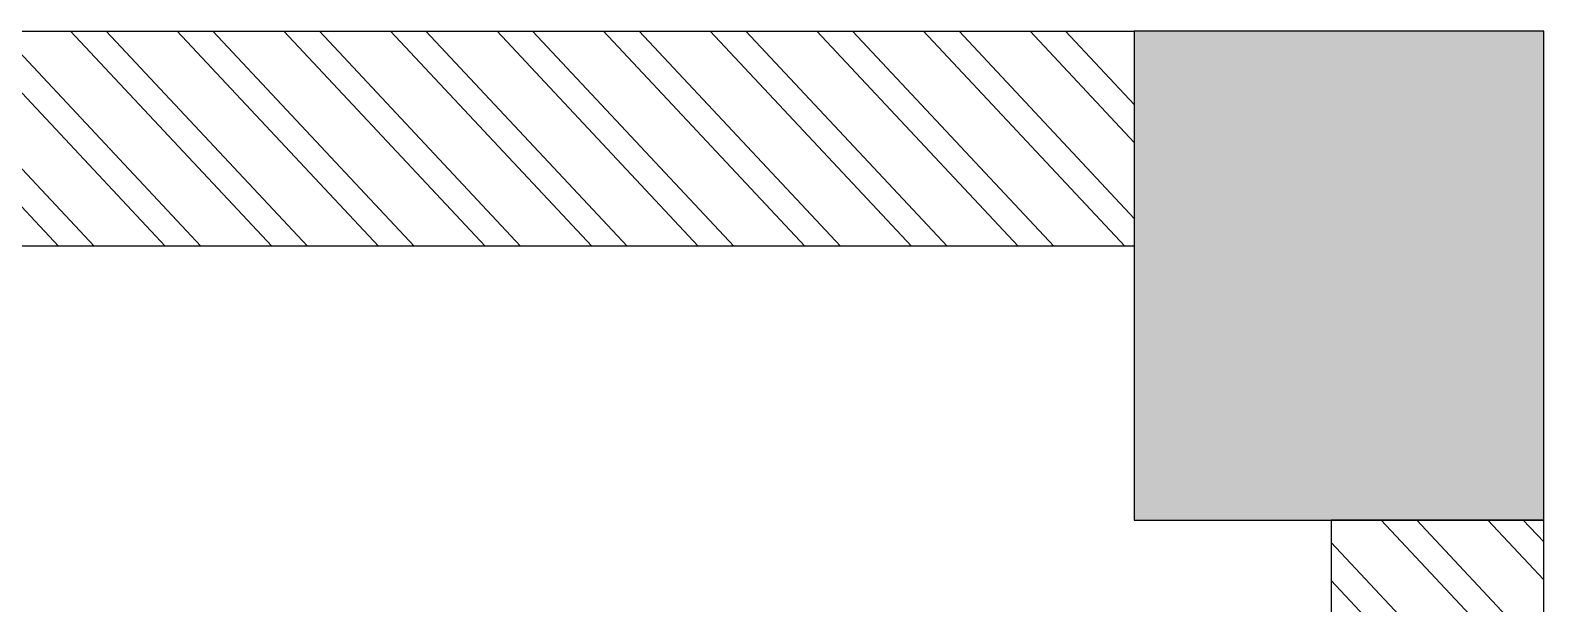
# Model space of a CAD drawing. Header units: feet. Extents: x 7066739 to 7090002, y -5586942 to -5581621.
# Drawn here: x 7088383 to 7090002, y -5582235 to -5581621 of the extents above; entities that cross this region are included whole.
import ezdxf

# ---------------------------------------------------------------- set-up
doc = ezdxf.new("R2010")
doc.units = ezdxf.units.FT
doc.header["$LTSCALE"] = 33
doc.header["$MEASUREMENT"] = 0
doc.layers.add('A-WALL', color=1, linetype='Continuous')
doc.layers.add('column', color=10, linetype='Continuous')
doc.layers.add('LENS_DIMENSION', color=193, linetype='Continuous', lineweight=0)
doc.layers.add('LN-HATCH', color=251, linetype='Continuous', lineweight=0)

# ---------------------------------------------------------------- blocks, each defined once
blk = doc.blocks.new('A$Cb4ac870e')
at = {"layer": 'column'}
h = blk.add_hatch(color=8, dxfattribs=at)
h.dxf.hatch_style = 1
h.paths.add_polyline_path([(-5927.952112843282, 4888), (-6354.952112843283, 4888), (-6354.952112843283, 4338), (-5927.952112843282, 4338)])
h.paths.add_polyline_path([(-10255.95211284328, 4888), (-10684.95211284328, 4888), (-10684.95211284328, 4383), (-10255.95211284328, 4383)])
h.paths.add_polyline_path([(-16785.52432420291, 4888), (-17218.52432420291, 4888), (-17218.52432420291, 4332), (-16785.52432420291, 4332)])
h.paths.add_polyline_path([(-19473.52432420291, 257), (-19703.52432420291, 257), (-19703.52432420291, -432), (-19473.52432420291, -432)])
h.paths.add_polyline_path([(-16785.52432420291, 257), (-17218.52432420291, 257), (-17218.52432420291, -432), (-16785.52432420291, -432)])
h.paths.add_polyline_path([(-13294.52432420291, 257), (-13724.52432420291, 257), (-13724.52432420291, -432), (-13294.52432420291, -432)])
h.paths.add_polyline_path([(0, 458), (-454.9521128432825, 458), (-454.9521128432825, 0), (0, 0)])
h.paths.add_polyline_path([(-20164.52432420291, 59), (-20668.52432420291, 59), (-20668.52432420291, -432), (-20164.52432420291, -432)])
h.paths.add_polyline_path([(-20181.52432420291, 4377), (-20622.52432420291, 4377), (-20622.52432420291, 4888), (-20181.52432420291, 4888)])
h.paths.add_polyline_path([(-10255.95211284328, 248), (-10684.95211284328, 248), (-10684.95211284328, -432), (-10255.95211284328, -432)])
h.paths.add_polyline_path([(-13724.52432420291, 4888), (-13294.52432420291, 4888), (-13294.52432420291, 4371), (-13724.52432420291, 4371)])
h.paths.add_polyline_path([(-19703.52432420291, 4183), (-19703.52432420291, 4888), (-19473.52432420244, 4888), (-19473.52432420291, 4183)])
h.paths.add_polyline_path([(0, 4888), (-437.9521128432825, 4888), (-437.9521128432825, 4365), (0, 4365)])
at = {"layer": 'LN-HATCH'}
h = blk.add_hatch(dxfattribs=at)
h.set_pattern_fill('ANSI32', color=256, scale=222, angle=88.10999999999999)
h.set_pattern_definition([(133.11, (-3379912.135196781, 5464496.307277939), (-60.77608072651567, -56.89314995255626), []), (133.11, (-3379910.840886525, 5464535.530354766), (-60.77608072651567, -56.89314995255626), [])])
h.paths.add_polyline_path([(-20622.52432420291, 4659), (-22526.07278990932, 4659), (-22526.07278990932, 4889), (-20622.52432420291, 4889)])
h.paths.add_polyline_path([(-19703.52432420291, 4659), (-20181.52432420291, 4659), (-20181.52432420291, 4888), (-19703.52432420291, 4888)])
h.paths.add_polyline_path([(-17218.52432420291, 4659), (-19473.52432420244, 4659), (-19473.52432420244, 4888), (-17218.52432420291, 4888)])
h.paths.add_polyline_path([(-13724.52432420291, 4662), (-16785.52432420291, 4662), (-16785.52432420291, 4888), (-13724.52432420291, 4888)])
h.paths.add_polyline_path([(-10684.95211284328, 4662), (-13294.52432420291, 4662), (-13294.52432420291, 4888), (-10684.95211284328, 4888)])
h.paths.add_polyline_path([(-6354.952112843283, 4649), (-10255.95211284328, 4649), (-10255.95211284328, 4888), (-6354.952112843283, 4888)])
h.paths.add_polyline_path([(-437.9521128432825, 4658), (-5927.952112843282, 4658), (-5927.952112843282, 4888), (-437.9521128432825, 4888)])
h.paths.add_polyline_path([(-227.4760564216413, 458), (0, 458), (0, 4365), (-227.4760564216413, 4365)])
h.paths.add_polyline_path([(-10255.95211284328, -202), (-6728.952112843282, -202), (-6728.952112843282, 230), (-454.9521128432825, 230), (-454.9521128432825, 0), (-6498.952112842816, 0), (-6498.952112843283, -432), (-10255.95211284328, -432)])
h.paths.add_polyline_path([(-13294.52432420291, -202), (-10684.95211284328, -202), (-10684.95211284328, -432), (-13294.52432420291, -432)])
h.paths.add_polyline_path([(-16785.52432420291, -202), (-13724.52432420291, -202), (-13724.52432420291, -432), (-16785.52432420291, -432)])
h.paths.add_polyline_path([(-19473.52432420291, -202), (-17218.52432420291, -202), (-17218.52432420291, -432), (-19473.52432420291, -432)])
h.paths.add_polyline_path([(-20164.52432420291, -202), (-19703.52432420291, -202), (-19703.52432420291, -432), (-20164.52432420291, -432)])
h.paths.add_polyline_path([(-21695.52432420291, -190), (-20668.52432420291, -190), (-20668.52432420291, -432), (-21695.52432420291, -432)])
at = {"layer": 'A-WALL'}
for points in [[(-437.9521128432825, 4658), (-5927.952112843282, 4658), (-5927.952112843282, 4888), (-437.9521128432825, 4888)], [(-227.4760564216413, 458), (0, 458), (0, 4365), (-227.4760564216413, 4365)]]:
    blk.add_lwpolyline(points, close=True, dxfattribs=at)
at = {"layer": 'column'}
blk.add_lwpolyline([(0, 4888), (-437.9521128432825, 4888), (-437.9521128432825, 4365), (0, 4365)], close=True, dxfattribs=at)

msp = doc.modelspace()

# ---------------------------------------------------------------- block references
at = {"layer": 'LENS_DIMENSION'}
msp.add_blockref('A$Cb4ac870e', (7090002.06537788, -5586510.350506349), dxfattribs=at)

doc.saveas('drawing.dxf')
